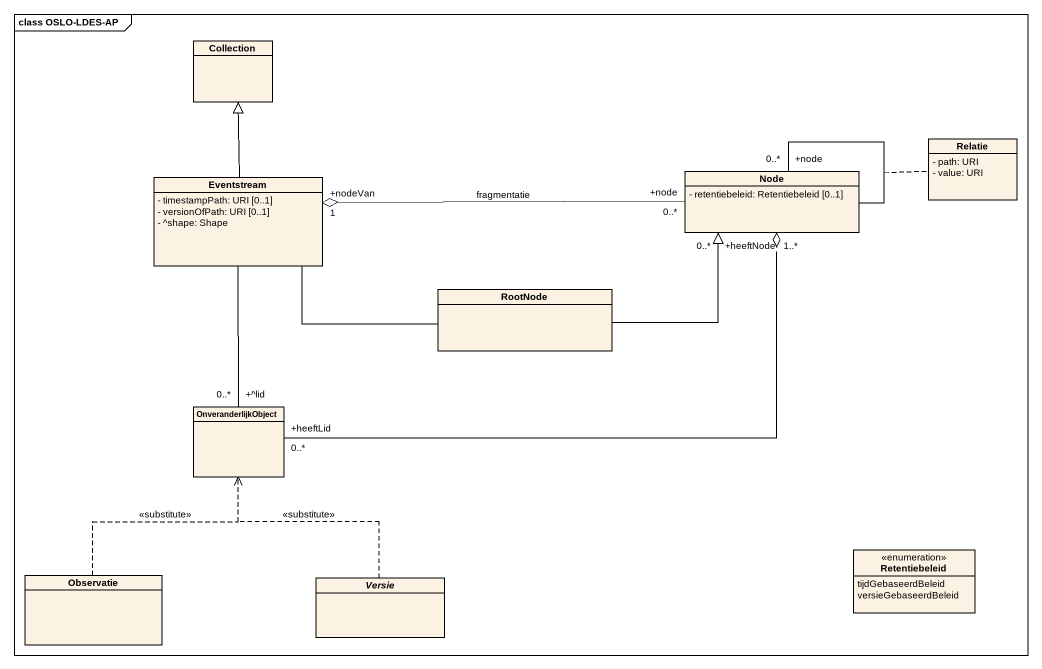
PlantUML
@startuml
mainframe class OSLO-LDES-AP
hide circle
hide empty members
skinparam classAttributeIconSize 0
class Collection
class Relatie {
  - path: URI
  - value: URI
}
class Eventstream {
  - timestampPath: URI [0..1]
  - versionOfPath: URI [0..1]
  - ^shape: Shape
}
class "Node" as Node_ {
  - retentiebeleid: Retentiebeleid [0..1]
}
class RootNode
class OnveranderlijkObject
enum Retentiebeleid {
  tijdGebaseerdBeleid
  versieGebaseerdBeleid
}
class Observatie
abstract class Versie
Eventstream -up-|> Collection
Eventstream -right- RootNode
Node_ "+node\n0..*" -left-o "+nodeVan\n1" Eventstream : fragmentatie
Node_ -- "+node\n0..*" Node_
(Node_, Node_) .. Relatie
RootNode -right-|> "+heeftNode\n0..*" Node_
OnveranderlijkObject "+^lid\n0..*" -up- Eventstream
OnveranderlijkObject "+heeftLid\n0..*" -right-o "1..*" Node_
Observatie .up.> OnveranderlijkObject : <<substitute>>
Versie .up.> OnveranderlijkObject : <<substitute>>
@enduml
